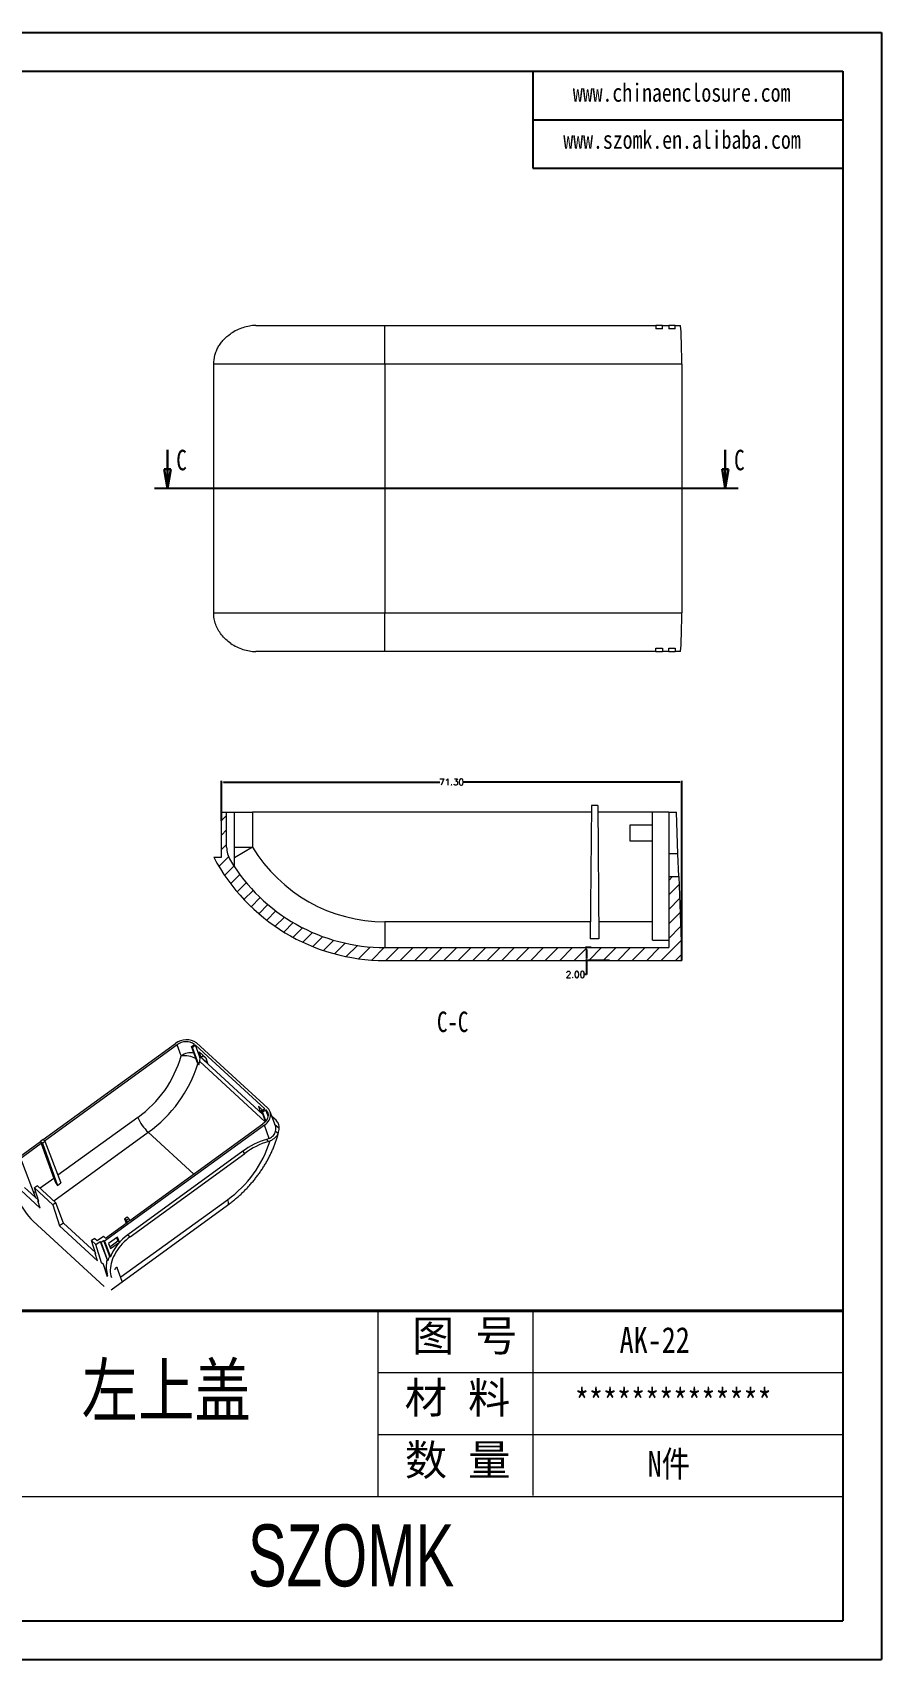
# Model space of a CAD drawing. Header units: inches. Extents: x 1531 to 2581, y 452 to 704.
# Drawn here: x 2055 to 2186.5, y 452.3 to 704.3 of the extents above; entities that cross this region are included whole.
import ezdxf

# ---------------------------------------------------------------- set-up
doc = ezdxf.new("R2010")
doc.units = ezdxf.units.IN
doc.header["$LTSCALE"] = 15
doc.layers.add('文字', color=81, linetype='Continuous')
doc.layers.add('粗实线', color=7, linetype='Continuous', lineweight=30)
doc.layers.add('细实线', color=3, linetype='Continuous', lineweight=9)
doc.styles.add('SLDTEXTSTYLE0', font='TXT', dxfattribs={"width": 0.75})
doc.styles.get("Standard").update_dxf_attribs({"font": 'txt', "bigfont": 'gbcbig.shx'})
doc.styles.add('宋体', font='', dxfattribs={"width": 0.8, "height": 3.5})
doc.styles.add('长仿宋', font='', dxfattribs={"width": 0.7, "height": 4})
doc.styles.get('宋体').set_extended_font_data('SimSun')
doc.styles.get('长仿宋').set_extended_font_data('SimSun')
doc.dimstyles.new('1.5', dxfattribs={"dimtxt": 1, "dimasz": 0.3, "dimexe": 0.18, "dimexo": 0.0625, "dimgap": 0.09, "dimtad": 0, "dimtih": 1, "dimtoh": 1, "dimzin": 0, "dimdsep": 46, "dimtxsty": 'Standard', "dimcen": 0, "dimadec": 0, "dimazin": 2, "dimtfac": 1, "dimtofl": 0, "dimtmove": 0, "dimatfit": 3, "dimfxl": 1, "dimtolj": 1, "dimtzin": 0, "dimarcsym": 0})

# ---------------------------------------------------------------- blocks, each defined once
blk = doc.blocks.new('_CLOSED')
at = {"color": 0, "linetype": 'ByBlock', "lineweight": -2}
for p, q in [((-1, 0.166667), (0, 0)), ((-1, 0.166667), (-1, -0.166667)), ((0, 0), (-1, -0.166667)), ((0, 0), (-1, 0))]:
    blk.add_line(p, q, dxfattribs=at)
blk = doc.blocks.new('*D250')
at = {"color": 0, "lineweight": -2}
for p, q in [((2141.56, 562.58), (2140.69, 562.58)), ((2140.87, 562.28), (2140.87, 560.88)), ((2144.4, 560.58), (2140.69, 560.58)), ((2140.87, 560.58), (2140.87, 558.42)), ((2140.87, 558.42), (2140.57, 558.42))]:
    blk.add_line(p, q, dxfattribs=at)
at = {"color": 0}
for points in [[(2140.82, 562.28), (2140.92, 562.28), (2140.87, 562.58)], [(2140.82, 560.88), (2140.92, 560.88), (2140.87, 560.58)]]:
    blk.add_solid(points, dxfattribs=at)
at = {"layer": 'Defpoints', "color": 0}
for p in [(2141.63, 562.58), (2140.87, 560.58), (2144.46, 560.58)]:
    blk.add_point(p, dxfattribs=at)
at = {"color": 0, "insert": (2139.14, 558.42), "char_height": 1, "attachment_point": 5}
blk.add_mtext('\\A1;2.00', dxfattribs=at)
blk = doc.blocks.new('*D252')
at = {"color": 0, "lineweight": -2}
for p, q in [((2084.3, 582.24), (2084.3, 588.4)), ((2084.6, 588.22), (2118.11, 588.22)), ((2155.3, 588.22), (2121.79, 588.22)), ((2155.6, 560.64), (2155.6, 588.4))]:
    blk.add_line(p, q, dxfattribs=at)
at = {"color": 0}
for points in [[(2084.6, 588.27), (2084.6, 588.17), (2084.3, 588.22)], [(2155.3, 588.27), (2155.3, 588.17), (2155.6, 588.22)]]:
    blk.add_solid(points, dxfattribs=at)
at = {"layer": 'Defpoints', "color": 0}
for p in [(2084.3, 588.22), (2084.3, 582.17), (2155.6, 560.58)]:
    blk.add_point(p, dxfattribs=at)
at = {"color": 0, "insert": (2119.95, 588.22), "char_height": 1, "attachment_point": 5}
blk.add_mtext('\\A1;71.30', dxfattribs=at)

msp = doc.modelspace()

# ---------------------------------------------------------------- hatches: boundary and pattern name
at = {"linetype": 'Continuous', "lineweight": 0}
h = msp.add_hatch(dxfattribs=at)
h.set_pattern_fill('ANSI31', color=4, scale=0.5, style=0)
h.set_pattern_definition([(45, (18.0468, 0), (-1.122532, 1.122532), [])])
edge = h.paths.add_edge_path(flags=0)
edge.add_line((2084.301, 583.582), (2084.301, 576.582))
edge.add_line((2084.301, 576.582), (2083.101, 576.582))
edge.add_arc((2109.634, 590.582), 30, 207.81814, 270)
edge.add_line((2109.634, 560.582), (2155.601, 560.582))
edge.add_line((2155.601, 560.582), (2155.147, 573.582))
edge.add_line((2155.147, 573.582), (2153.601, 573.582))
edge.add_line((2153.601, 573.582), (2153.601, 562.582))
edge.add_line((2153.601, 562.582), (2109.634, 562.582))
edge.add_arc((2109.634, 590.582), 28, 211.18038, 270, ccw=False)
edge.add_arc((2089.101, 578.156), 4, 180, 211.18038, ccw=False)
edge.add_line((2085.101, 578.156), (2085.101, 583.582))
edge.add_line((2085.101, 583.582), (2084.301, 583.582))

# ---------------------------------------------------------------- linework, layer by layer
for p, q in [((1830.146, 704.319), (2186.546, 704.319)), ((2186.546, 704.319), (2186.546, 452.319)), ((1836.146, 698.319), (2180.546, 698.319)), ((2132.546, 698.319), (2132.546, 683.319)), ((2180.546, 698.319), (2180.546, 458.319)), ((2132.546, 690.819), (2180.546, 690.819)), ((2132.546, 683.319), (2180.546, 683.319)), ((1836.146, 458.319), (2180.546, 458.319)), ((1830.146, 452.319), (2186.546, 452.319))]:
    msp.add_line(p, q)
at = {"color": 7, "linetype": 'Continuous', "lineweight": 15}
for p, q in [((2089.61, 658.941), (2109.634, 658.941)), ((2109.634, 652.941), (2109.634, 658.941)), ((2109.634, 658.941), (2151.601, 658.941)), ((2151.601, 658.941), (2151.601, 658.441)), ((2152.601, 658.941), (2151.601, 658.941)), ((2152.601, 658.441), (2151.601, 658.441)), ((2152.601, 658.441), (2152.601, 658.941)), ((2152.601, 658.941), (2153.601, 658.941)), ((2153.601, 658.941), (2153.601, 658.441)), ((2154.601, 658.941), (2153.601, 658.941)), ((2154.601, 658.441), (2153.601, 658.441)), ((2154.601, 658.941), (2155.392, 658.941)), ((2154.601, 658.441), (2154.601, 658.941)), ((2109.634, 652.941), (2083.101, 652.941)), ((2083.101, 614.441), (2083.101, 652.941)), ((2109.634, 652.941), (2109.634, 614.441)), ((2155.601, 652.941), (2109.634, 652.941)), ((2155.601, 652.941), (2155.601, 614.441)), ((2083.101, 614.441), (2109.634, 614.441)), ((2109.634, 608.441), (2109.634, 614.441)), ((2109.634, 614.441), (2155.601, 614.441)), ((2109.634, 608.441), (2089.61, 608.441)), ((2151.601, 608.441), (2109.634, 608.441)), ((2151.601, 608.941), (2152.601, 608.941)), ((2151.601, 608.441), (2151.601, 608.941)), ((2151.601, 608.441), (2152.601, 608.441)), ((2152.601, 608.941), (2152.601, 608.441)), ((2153.601, 608.441), (2152.601, 608.441)), ((2153.601, 608.441), (2153.601, 608.941)), ((2153.601, 608.941), (2154.601, 608.941)), ((2153.601, 608.441), (2154.601, 608.441)), ((2154.601, 608.941), (2154.601, 608.441)), ((2155.392, 608.441), (2154.601, 608.441)), ((2084.301, 583.582), (2085.101, 583.582)), ((2084.301, 576.582), (2084.301, 583.582)), ((2085.101, 578.156), (2085.101, 583.582)), ((2085.101, 583.582), (2086.301, 583.582)), ((2086.301, 575.104), (2086.301, 583.582)), ((2086.301, 583.582), (2089.101, 583.582)), ((2089.101, 583.582), (2089.101, 578.156)), ((2141.592, 583.582), (2089.101, 583.582)), ((2141.601, 584.582), (2141.421, 563.936)), ((2142.601, 584.582), (2141.601, 584.582)), ((2142.601, 584.582), (2142.781, 563.936)), ((2151.101, 583.582), (2142.61, 583.582)), ((2151.101, 563.725), (2151.101, 583.582)), ((2153.601, 583.582), (2151.101, 583.582)), ((2153.601, 583.582), (2154.798, 583.582)), ((2153.601, 583.582), (2153.601, 577.082)), ((2155.025, 577.082), (2154.798, 583.582)), ((2147.601, 581.582), (2151.101, 581.582)), ((2147.601, 579.082), (2147.601, 581.582)), ((2151.101, 579.082), (2147.601, 579.082)), ((2155.025, 577.082), (2153.601, 577.082)), ((2153.601, 577.082), (2153.601, 573.582)), ((2155.147, 573.582), (2155.025, 577.082)), ((2083.101, 576.582), (2084.301, 576.582)), ((2153.601, 573.582), (2155.147, 573.582)), ((2153.601, 573.582), (2153.601, 562.582)), ((2155.147, 573.582), (2155.601, 560.582)), ((2109.634, 566.582), (2109.634, 562.582)), ((2141.444, 566.582), (2109.634, 566.582)), ((2151.101, 566.582), (2142.758, 566.582)), ((2109.634, 562.582), (2153.601, 562.582)), ((2142.781, 563.936), (2141.421, 563.936)), ((2151.101, 563.725), (2153.601, 563.725)), ((2109.634, 560.582), (2155.601, 560.582)), ((2056.684, 532.832), (2077.191, 547.715)), ((2077.42, 547.505), (2056.913, 532.621)), ((2078.054, 545.794), (2077.42, 547.505)), ((2079.665, 547.252), (2080.137, 547.594)), ((2079.808, 547.12), (2079.665, 547.252)), ((2080.656, 544.578), (2079.665, 547.252)), ((2080.28, 547.462), (2079.808, 547.12)), ((2080.799, 544.446), (2079.808, 547.12)), ((2091.01, 537.6), (2080.28, 547.462)), ((2080.914, 545.751), (2080.28, 547.462)), ((2080.451, 547.822), (2091.468, 537.697)), ((2080.799, 544.446), (2080.656, 544.578)), ((2080.858, 546.411), (2081.86, 545.49)), ((2081.15, 545.622), (2080.858, 546.411)), ((2081.15, 545.622), (2081.464, 545.851)), ((2082.152, 544.702), (2081.15, 545.622)), ((2081.463, 545.855), (2081.464, 545.851)), ((2081.464, 545.851), (2081.861, 545.486)), ((2081.86, 545.49), (2082.152, 544.702)), ((2090.015, 537.995), (2090.307, 537.206)), ((2090.694, 537.37), (2090.015, 537.995)), ((2090.307, 537.206), (2090.621, 537.435)), ((2090.307, 537.206), (2090.687, 536.857)), ((2091.01, 537.6), (2090.539, 537.258)), ((2090.539, 537.258), (2090.682, 537.126)), ((2091.133, 535.652), (2090.539, 537.258)), ((2090.621, 537.435), (2090.62, 537.439)), ((2090.692, 537.369), (2090.621, 537.435)), ((2090.682, 537.126), (2091.153, 537.468)), ((2091.198, 535.733), (2090.682, 537.126)), ((2091.517, 536.486), (2091.153, 537.468)), ((2092.65, 534.953), (2091.832, 537.161)), ((2090.955, 535.065), (2066.194, 517.095)), ((2070.096, 520.303), (2090.726, 535.275)), ((2091.706, 533.038), (2090.955, 535.065)), ((2092.757, 535.831), (2092.101, 536.434)), ((2093.202, 534.22), (2093.212, 534.261)), ((2052.431, 529.745), (2056.283, 532.541)), ((2056.39, 532.242), (2053.053, 529.82)), ((2056.669, 532.845), (2056.276, 532.56)), ((2056.276, 532.56), (2056.39, 532.242)), ((2056.276, 532.56), (2056.563, 532.297)), ((2056.39, 532.242), (2058.318, 526.838)), ((2056.563, 532.297), (2056.956, 532.582)), ((2056.563, 532.297), (2058.904, 525.734)), ((2056.956, 532.582), (2056.669, 532.845)), ((2056.956, 532.582), (2059.439, 526.122)), ((2091.598, 532.566), (2091.255, 532.882)), ((2092.698, 534.165), (2093.069, 533.825)), ((2055.472, 523.9), (2053.396, 529.504)), ((2087.595, 531.026), (2069.806, 518.115)), ((2070.149, 517.8), (2087.938, 530.71)), ((2087.938, 530.71), (2087.595, 531.026)), ((2053.203, 524.986), (2056.208, 522.224)), ((2055.904, 523.503), (2053.811, 525.427)), ((2055.79, 525.688), (2055.32, 525.346)), ((2055.99, 523.232), (2055.32, 525.346)), ((2055.32, 525.346), (2058.181, 522.716)), ((2055.79, 525.688), (2058.651, 523.058)), ((2058.904, 525.734), (2059.439, 526.122)), ((2055.847, 523.363), (2055.929, 523.423)), ((2056.208, 522.224), (2055.847, 523.363)), ((2055.847, 523.363), (2055.99, 523.232)), ((2058.651, 523.058), (2058.181, 522.716)), ((2058.181, 522.716), (2059.212, 519.463)), ((2059.82, 519.904), (2058.651, 523.058)), ((2067.223, 509.59), (2085.26, 522.681)), ((2068.721, 511.56), (2085.215, 523.531)), ((2055.116, 520.23), (2066.133, 510.105)), ((2059.82, 519.904), (2059.212, 519.463)), ((2059.212, 519.463), (2065.078, 514.072)), ((2064.774, 515.35), (2059.82, 519.904)), ((2066.359, 517.591), (2069.696, 520.013)), ((2069.296, 520.593), (2069.689, 520.879)), ((2069.296, 520.593), (2069.543, 519.902)), ((2069.582, 520.33), (2069.296, 520.593)), ((2069.975, 520.616), (2069.582, 520.33)), ((2069.582, 520.33), (2069.696, 520.013)), ((2069.689, 520.879), (2069.975, 520.616)), ((2070.096, 520.303), (2069.696, 520.013)), ((2069.975, 520.616), (2070.096, 520.303)), ((2064.661, 517.535), (2064.19, 517.194)), ((2064.86, 515.079), (2064.19, 517.194)), ((2064.19, 517.194), (2064.848, 516.589)), ((2064.661, 517.535), (2065.033, 517.193)), ((2064.848, 516.589), (2065.515, 517.073)), ((2065.033, 517.193), (2066.015, 517.906)), ((2065.515, 517.073), (2065.658, 516.941)), ((2065.515, 517.073), (2066.578, 514.205)), ((2065.658, 516.941), (2066.051, 517.226)), ((2066.721, 514.074), (2065.658, 516.941)), ((2066.015, 517.906), (2066.359, 517.591)), ((2066.051, 517.226), (2066.194, 517.095)), ((2066.051, 517.226), (2066.951, 514.798)), ((2066.194, 517.095), (2067.094, 514.667)), ((2068.197, 517.748), (2066.821, 516.749)), ((2066.821, 516.749), (2067.113, 515.961)), ((2067.003, 516.258), (2068.26, 517.17)), ((2067.113, 515.961), (2068.489, 516.959)), ((2068.26, 517.17), (2068.078, 517.661)), ((2068.489, 516.959), (2068.197, 517.748)), ((2068.489, 516.959), (2068.26, 517.17)), ((2069.806, 518.115), (2070.149, 517.8)), ((2064.717, 515.21), (2064.8, 515.27)), ((2065.078, 514.072), (2064.717, 515.21)), ((2064.717, 515.21), (2064.86, 515.079)), ((2065.744, 513.764), (2064.848, 516.589)), ((2066.578, 514.205), (2066.721, 514.074)), ((2066.951, 514.798), (2067.094, 514.667)), ((2066.03, 513.501), (2065.744, 513.764)), ((2066.63, 511.608), (2066.03, 513.501)), ((2066.71, 511.666), (2066.03, 513.501)), ((2068.075, 513.049), (2068.858, 510.936))]:
    msp.add_line(p, q, dxfattribs=at)
at = {"color": 7, "linetype": 'Continuous', "lineweight": 30}
for p, q in [((2075.938, 639.691), (2075.938, 633.691)), ((2162.351, 639.691), (2162.351, 633.691))]:
    msp.add_line(p, q, dxfattribs=at)
at = {"color": 1}
msp.add_line((2164.351, 633.691), (2073.938, 633.691), dxfattribs=at)
at = {"color": 8, "linetype": 'Continuous', "lineweight": 15}
for p, q in [((2086.301, 578.156), (2089.101, 578.156)), ((2089.101, 578.156), (2086.301, 576.462)), ((2080.914, 545.751), (2090.737, 536.723)), ((2091.086, 535.598), (2080.929, 544.933)), ((2071.336, 536.286), (2058.979, 527.318)), ((2092.537, 535.258), (2093.258, 534.595)), ((2058.324, 523.359), (2072.948, 533.973)), ((2072.948, 533.973), (2080, 527.491)), ((2058.318, 526.838), (2056.206, 525.305)), ((2055.496, 524.79), (2055.217, 524.588)), ((2068.195, 512.98), (2068.124, 513.045))]:
    msp.add_line(p, q, dxfattribs=at)
at = {"color": 7, "linetype": 'Continuous', "lineweight": 15, "flags": 128}
for points in [[(2091.153, 537.468), (2091.289, 537.321), (2091.396, 537.157), (2091.472, 536.979), (2091.515, 536.79), (2091.525, 536.592), (2091.502, 536.39), (2091.446, 536.187), (2091.359, 535.987), (2091.24, 535.792), (2091.094, 535.607), (2090.921, 535.433), (2090.726, 535.275)], [(2090.955, 535.065), (2091.172, 535.239), (2091.366, 535.429), (2091.535, 535.633), (2091.674, 535.846), (2091.783, 536.066), (2091.86, 536.29), (2091.904, 536.515), (2091.914, 536.737), (2091.89, 536.953), (2091.832, 537.16), (2091.742, 537.355), (2091.62, 537.534), (2091.468, 537.697)], [(2070.149, 517.8), (2069.829, 517.554), (2069.519, 517.29), (2069.22, 517.009), (2068.934, 516.712), (2068.663, 516.401), (2068.41, 516.079), (2068.174, 515.747), (2067.958, 515.407), (2067.763, 515.061), (2067.591, 514.712), (2067.441, 514.361), (2067.316, 514.012), (2067.217, 513.665), (2067.142, 513.323), (2067.094, 512.988), (2067.072, 512.663), (2067.077, 512.349), (2067.108, 512.048), (2067.166, 511.762), (2067.249, 511.493)], [(2068.195, 512.98), (2068.157, 513.029), (2068.096, 513.049), (2068.02, 513.037), (2067.94, 512.995), (2067.869, 512.928), (2067.818, 512.848), (2067.794, 512.766), (2067.802, 512.694)]]:
    msp.add_lwpolyline(points, dxfattribs=at)
at = {"color": 8, "linetype": 'Continuous', "lineweight": 15, "flags": 128}
msp.add_lwpolyline([(2085.215, 523.531), (2085.278, 523.342), (2085.323, 523.172), (2085.347, 523.023), (2085.351, 522.898), (2085.335, 522.796), (2085.299, 522.72), (2085.26, 522.681)], dxfattribs=at)
at = {"color": 7, "linetype": 'Continuous', "lineweight": 15}
for centre, radius, start, end in [((2089.101, 578.156), 4, 180, 211.18038), ((2109.634, 590.582), 24, 211.18038, 270), ((2109.634, 590.582), 30, 207.81814, 270), ((2109.634, 590.582), 28, 211.18038, 270), ((2078.892, 545.615), 2.703, 54.76068, 128.99112), ((2078.837, 545.76), 2.248, 54.67577, 129.07603), ((2061.159, 550.604), 17.566, 305.40509, 344.10694), ((2060.908, 550.826), 20.712, 305.54155, 342.44074), ((2066.831, 548.431), 14.525, 344.07784, 346.0662), ((2079.581, 545.318), 1.402, 344.07463, 18.0076), ((2077.746, 539.034), 6.973, 203.2026, 226.53099), ((2091.329, 534.477), 1.404, 347.18468, 19.85479), ((2074.953, 537.933), 17.684, 305.46918, 342.58075), ((2094.858, 521.239), 12.188, 107.19686, 126.58049), ((2095.202, 520.923), 12.188, 107.19686, 126.58049), ((2089.806, 537.781), 5.109, 286.48006, 291.83265), ((2090.2, 537.308), 4.944, 286.43548, 289.20906), ((2074.483, 511.647), 7.982, 125.86729, 157.77064), ((2070.111, 513.208), 3.672, 164.24362, 198.03175), ((2072.365, 512.678), 5.815, 158.61324, 166.10854)]:
    msp.add_arc(centre, radius, start, end, dxfattribs=at)
at = {"color": 8, "linetype": 'Continuous', "lineweight": 15}
for centre, radius, start, end in [((2079.563, 543.75), 2.54, 79.21973, 126.44263), ((2078.607, 542.312), 3.525, 60.13548, 99.02701)]:
    msp.add_arc(centre, radius, start, end, dxfattribs=at)
at = {"color": 7, "linetype": 'Continuous', "lineweight": 15}
for centre, major_axis, ratio, start_param, end_param in [((2155.392, 652.941), (0, 6), 0.0349208, 4.712389, 6.2831853), ((2155.392, 614.441), (0, 6), 0.0349208, 3.1415927, 4.712389), ((2059.462, 525.786), (-1.165, 1.625), 0.2445299, 0.7060619, 1.4287961), ((2054.497, 522.182), (-1.705, 2.47), 0.2637829, 0.7108627, 2.281659)]:
    msp.add_ellipse(centre, major_axis=major_axis, ratio=ratio, start_param=start_param, end_param=end_param, dxfattribs=at)
for points, knots in [([(2089.61, 658.941), (2089.283, 658.941), (2088.956, 658.911), (2088.297, 658.798), (2087.965, 658.714), (2087.307, 658.496), (2086.986, 658.364), (2086.361, 658.057), (2086.056, 657.881), (2085.762, 657.685)], [0, 0, 0, 0, 0.25, 0.25, 0.5, 0.5, 0.75, 0.75, 1, 1, 1, 1]), ([(2083.101, 652.941), (2083.101, 653.413), (2083.163, 653.875), (2083.345, 654.551), (2083.421, 654.776), (2083.6, 655.209), (2083.702, 655.418), (2083.932, 655.823), (2084.06, 656.019), (2084.339, 656.396), (2084.491, 656.577), (2084.971, 657.087), (2085.327, 657.389), (2085.717, 657.654)], [0, 0, 0, 0, 0.25, 0.25, 0.375, 0.375, 0.5, 0.5, 0.625, 0.625, 0.75, 0.75, 1, 1, 1, 1]), ([(2084.301, 611.042), (2084.112, 611.283), (2083.94, 611.54), (2083.645, 612.071), (2083.519, 612.347), (2083.314, 612.921), (2083.234, 613.222), (2083.128, 613.827), (2083.101, 614.132), (2083.101, 614.441)], [0, 0, 0, 0, 0.25, 0.25, 0.5, 0.5, 0.75, 0.75, 1, 1, 1, 1]), ([(2085.762, 609.698), (2086.35, 609.305), (2086.975, 608.997), (2088.296, 608.559), (2088.956, 608.441), (2089.61, 608.441)], [0, 0, 0, 0, 0.5, 0.5, 1, 1, 1, 1]), ([(2093.258, 534.595), (2093.264, 534.712), (2093.258, 534.829), (2093.222, 535.053), (2093.192, 535.161), (2093.109, 535.371), (2093.054, 535.473), (2092.923, 535.662), (2092.846, 535.75), (2092.757, 535.831)], [0, 0, 0, 0, 0.25, 0.25, 0.5, 0.5, 0.75, 0.75, 1, 1, 1, 1]), ([(2085.26, 522.681), (2085.354, 522.75), (2085.621, 522.946), (2086.054, 523.283), (2086.554, 523.697), (2087.044, 524.127), (2087.521, 524.573), (2087.986, 525.034), (2088.437, 525.509), (2088.874, 525.997), (2089.296, 526.497), (2089.702, 527.01), (2090.092, 527.532), (2090.464, 528.065), (2090.819, 528.607), (2091.155, 529.157), (2091.472, 529.714), (2091.769, 530.278), (2092.045, 530.847), (2092.3, 531.421), (2092.533, 531.999), (2092.743, 532.58), (2092.93, 533.162), (2093.083, 533.7), (2093.161, 534.044), (2093.196, 534.193)], [0, 0, 0, 0, 0.0243152, 0.0690279, 0.1136987, 0.1583383, 0.2029539, 0.2475535, 0.2921457, 0.3367392, 0.3813416, 0.4259602, 0.470604, 0.5152817, 0.5600018, 0.604772, 0.6495995, 0.6944903, 0.7394488, 0.7844778, 0.8295773, 0.8747445, 0.9199724, 0.9652495, 1, 1, 1, 1]), ([(2091.706, 533.038), (2091.835, 533.09), (2091.954, 533.154), (2092.173, 533.305), (2092.273, 533.395), (2092.444, 533.59), (2092.516, 533.696), (2092.63, 533.923), (2092.672, 534.043), (2092.698, 534.165)], [0, 0, 0, 0, 0.25, 0.25, 0.5, 0.5, 0.75, 0.75, 1, 1, 1, 1]), ([(2093.069, 533.825), (2092.95, 533.554), (2092.787, 533.311), (2092.363, 532.898), (2092.115, 532.74), (2091.826, 532.639)], [0, 0, 0, 0, 0.5, 0.5, 1, 1, 1, 1])]:
    msp.add_open_spline(points, degree=3, knots=knots, dxfattribs=at)
for points in [[(2085.717, 657.654), (2085.732, 657.664), (2085.747, 657.675), (2085.762, 657.685)], [(2085.762, 609.698), (2085.206, 610.069), (2084.716, 610.514), (2084.301, 611.042)], [(2093.069, 533.825), (2093.181, 534.081), (2093.247, 534.338), (2093.258, 534.595)]]:
    msp.add_open_spline(points, degree=3, dxfattribs=at)
at = {"layer": '粗实线', "color": 7, "lineweight": 40}
msp.add_line((2180.546, 506.319), (2036.546, 506.319), dxfattribs=at)
at = {"layer": '细实线', "color": 7}
for p, q in [((2108.546, 506.319), (2108.546, 477.519)), ((2132.546, 506.319), (2132.546, 477.721)), ((2180.546, 496.719), (2108.546, 496.719)), ((2180.546, 487.119), (2108.546, 487.119)), ((2180.546, 477.519), (1964.546, 477.519))]:
    msp.add_line(p, q, dxfattribs=at)

# ---------------------------------------------------------------- block references
at = {"color": 7, "linetype": 'Continuous', "lineweight": 30, "xscale": 3, "yscale": 3, "zscale": 0.5, "rotation": 270}
for p in [(2075.938, 633.691), (2162.351, 633.691)]:
    msp.add_blockref('_CLOSED', p, dxfattribs=at)

# ---------------------------------------------------------------- texts
at = {"color": 7, "linetype": 'Continuous', "char_height": 3.175, "attachment_point": 1, "style": 'SLDTEXTSTYLE0'}
for s, insert in [('C', (2077.312, 639.691)), ('C', (2163.726, 639.691)), ('C-C', (2117.69, 552.674))]:
    msp.add_mtext(s, dxfattribs=dict(at, insert=insert))
at = {"layer": '文字', "color": 0, "attachment_point": 1, "style": '宋体'}
for s, insert, char_height, width in [('www.chinaenclosure.com', (2138.73, 696.419), 2.816, 49.47442), ('www.szomk.en.alibaba.com', (2137.258, 689.127), 2.816, 49.47442), ('{\\H1.111x;AK-22}', (2145.978, 503.811), 3.6, 41.62004), ('左上盖', (2062.643, 498.031), 8, 102.27712), ('{\\H1.111x;**************}', (2139.054, 494.211), 3.6, 41.62004), ('{\\H1.111x;N件}', (2150.333, 484.611), 3.6, 41.62004)]:
    msp.add_mtext(s, dxfattribs=dict(at, insert=insert, char_height=char_height, width=width))
at = {"layer": '粗实线', "insert": (2088.407, 473.236), "char_height": 9.6, "width": 107.6545, "attachment_point": 1, "style": '长仿宋'}
msp.add_mtext('{\\fSTXinwei|b0|i0|c134|p2;SZOMK}', dxfattribs=at)
at = {"layer": '细实线', "color": 7, "char_height": 4.8, "attachment_point": 1}
for s, insert, width in [('{\\fSimSun|b0|i0|c134|p54;图 号}', (2113.825, 504.861), 24), ('{\\fSimSun|b0|i0|c134|p54;材 料   }', (2112.687, 495.261), 24), ('{\\fSimSun|b0|i0|c134|p54;数 量}', (2112.71, 485.614), 21.68701)]:
    msp.add_mtext(s, dxfattribs=dict(at, insert=insert, width=width))

# ---------------------------------------------------------------- dimensions: what is measured, and where the dimension line sits
dim = msp.add_linear_dim(base=(2084.301, 588.217), p1=(2155.601, 560.582), p2=(2084.301, 582.174), dimstyle='1.5')
dim.commit()
dim.dimension.update_dxf_attribs({"geometry": '*D252', "text_midpoint": (2119.951, 588.217)})
dim = msp.add_linear_dim(base=(2140.867, 560.582), p1=(2141.627, 562.582), p2=(2144.464, 560.582), angle=90, dimstyle='1.5')
dim.commit()
dim.dimension.update_dxf_attribs({"geometry": '*D250', "text_midpoint": (2139.144, 558.421), "dimtype": 160})

doc.saveas('drawing.dxf')
